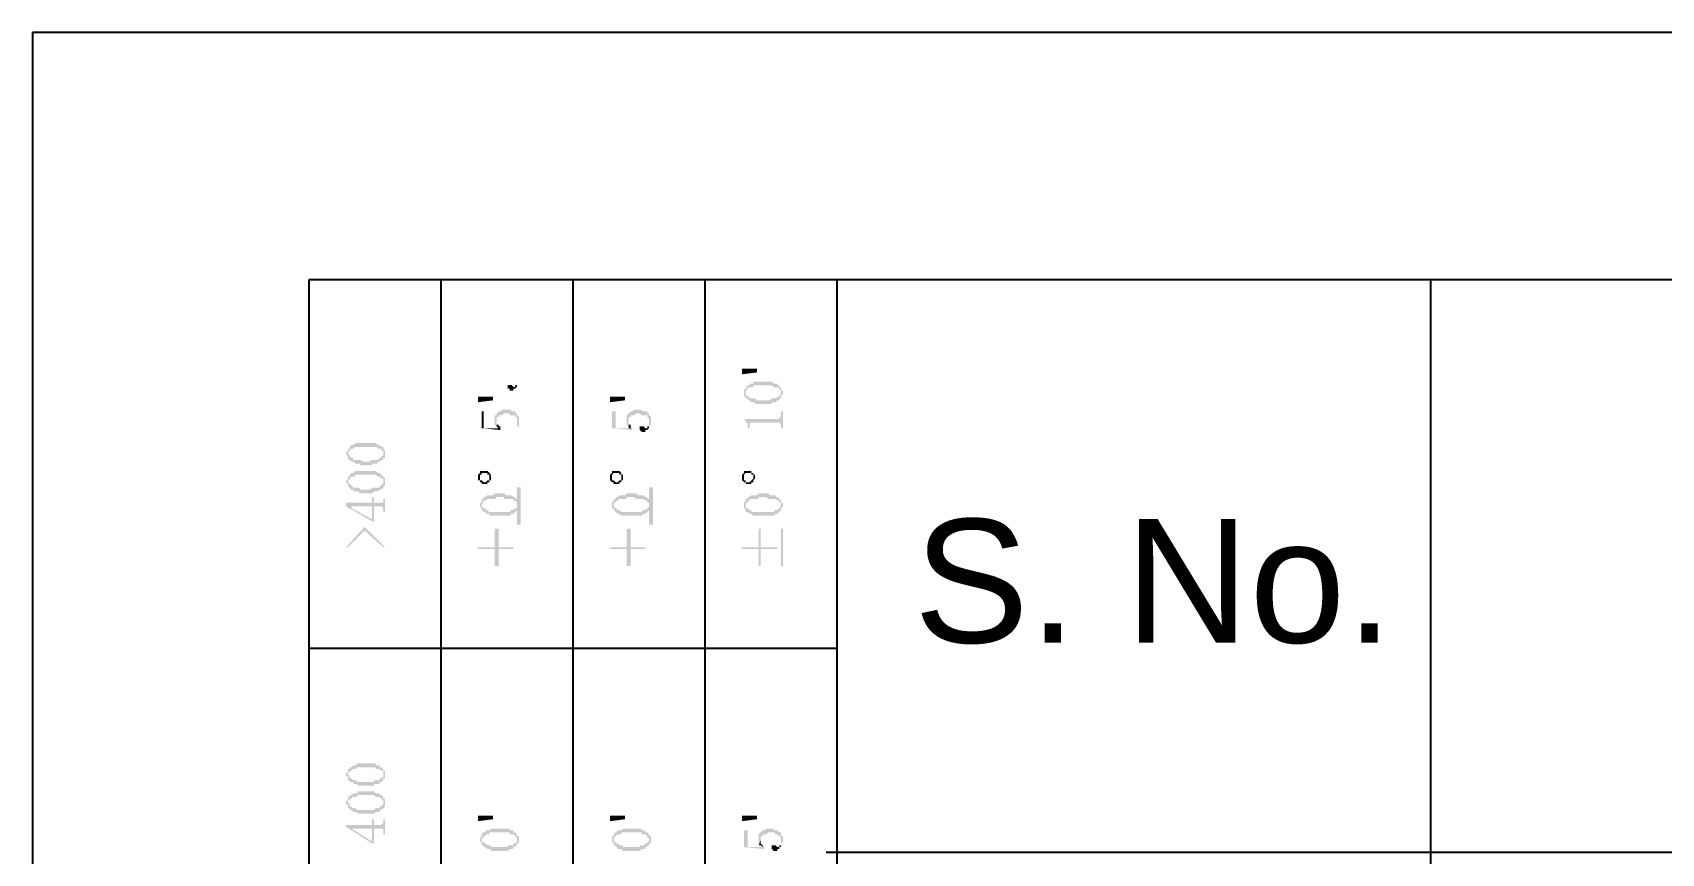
# Model space of a CAD drawing. Header units: millimetres. Extents: x 7018 to 13530, y 4187 to 5692.
# Drawn here: x 7965.94 to 8005.48, y 4802 to 4821.92 of the extents above; entities that cross this region are included whole.
import ezdxf

# ---------------------------------------------------------------- set-up
doc = ezdxf.new("R2010")
doc.units = ezdxf.units.MM
doc.styles.get("Standard").update_dxf_attribs({"font": 'arial.ttf'})

msp = doc.modelspace()

# ---------------------------------------------------------------- hatches: boundary and pattern name
at = {"transparency": 33554559}
for points in [[(7977.479, 4813.32), (7977.479, 4813.275), (7977.525, 4813.275), (7977.525, 4813.23), (7977.615, 4813.23), (7977.615, 4813.275), (7977.66, 4813.275), (7977.705, 4813.32), (7977.705, 4813.501), (7977.705, 4813.411), (7977.705, 4813.365), (7977.66, 4813.365), (7977.66, 4813.32), (7977.615, 4813.32), (7977.57, 4813.365), (7977.479, 4813.365)], [(7983.166, 4813.761), (7983.527, 4813.761), (7983.527, 4813.671), (7983.166, 4813.626)], [(7983.211, 4813.174), (7983.211, 4813.129), (7983.211, 4813.084), (7983.256, 4813.084), (7983.256, 4813.039), (7983.256, 4813.174), (7983.256, 4813.219), (7983.256, 4813.219), (7983.302, 4813.264), (7983.302, 4813.31), (7983.437, 4813.31), (7983.437, 4813.355), (7983.888, 4813.355), (7983.933, 4813.31), (7984.024, 4813.31), (7984.069, 4813.264), (7984.069, 4813.264), (7984.114, 4813.219), (7984.114, 4813.174), (7984.114, 4813.31), (7984.069, 4813.31), (7984.069, 4813.355), (7984.024, 4813.355), (7984.024, 4813.4), (7983.933, 4813.4), (7983.888, 4813.445), (7983.437, 4813.445), (7983.437, 4813.4), (7983.347, 4813.4), (7983.347, 4813.355), (7983.302, 4813.355), (7983.256, 4813.31), (7983.256, 4813.264), (7983.211, 4813.264), (7983.211, 4813.219), (7983.211, 4813.219)], [(7976.757, 4813.084), (7977.118, 4813.084), (7977.118, 4812.994), (7976.757, 4812.949)], [(7979.962, 4813.084), (7980.323, 4813.084), (7980.323, 4812.994), (7979.962, 4812.949)], [(7983.256, 4813.039), (7983.302, 4813.039), (7983.302, 4812.994), (7983.347, 4812.994), (7983.392, 4812.949), (7983.482, 4812.949), (7983.482, 4812.903), (7983.888, 4812.903), (7983.888, 4812.949), (7983.978, 4812.949), (7984.024, 4812.994), (7984.069, 4812.994), (7984.069, 4813.039), (7984.114, 4813.039), (7984.114, 4813.084), (7984.114, 4813.129), (7984.159, 4813.129), (7984.159, 4813.174), (7984.159, 4813.219), (7984.159, 4813.219), (7984.114, 4813.264), (7984.114, 4813.31), (7984.114, 4813.174), (7984.114, 4813.129), (7984.069, 4813.129), (7984.069, 4813.084), (7984.024, 4813.084), (7983.978, 4813.039), (7983.888, 4813.039), (7983.843, 4812.994), (7983.527, 4812.994), (7983.482, 4813.039), (7983.347, 4813.039), (7983.347, 4813.084), (7983.302, 4813.084), (7983.256, 4813.129), (7983.256, 4813.174), (7983.256, 4813.174)], [(7976.848, 4812.723), (7976.848, 4812.317), (7977.299, 4812.272), (7977.299, 4812.317), (7977.299, 4812.362), (7977.254, 4812.317), (7976.893, 4812.317), (7976.893, 4812.723)], [(7977.164, 4812.542), (7977.164, 4812.452), (7977.164, 4812.407), (7977.164, 4812.407), (7977.209, 4812.362), (7977.209, 4812.497), (7977.209, 4812.588), (7977.254, 4812.588), (7977.254, 4812.633), (7977.344, 4812.633), (7977.389, 4812.678), (7977.525, 4812.678), (7977.525, 4812.633), (7977.66, 4812.633), (7977.66, 4812.588), (7977.705, 4812.588), (7977.705, 4812.542), (7977.705, 4812.497), (7977.705, 4812.362), (7977.75, 4812.362), (7977.75, 4812.407), (7977.75, 4812.497), (7977.75, 4812.542), (7977.75, 4812.588), (7977.705, 4812.633), (7977.705, 4812.678), (7977.66, 4812.678), (7977.66, 4812.723), (7977.57, 4812.723), (7977.525, 4812.768), (7977.344, 4812.768), (7977.299, 4812.723), (7977.254, 4812.723), (7977.209, 4812.678), (7977.209, 4812.633), (7977.164, 4812.633), (7977.164, 4812.588)], [(7980.007, 4812.723), (7980.007, 4812.317), (7980.503, 4812.272), (7980.503, 4812.317), (7980.503, 4812.317), (7980.458, 4812.362), (7980.458, 4812.317), (7980.097, 4812.317), (7980.097, 4812.723)], [(7980.368, 4812.542), (7980.368, 4812.452), (7980.368, 4812.407), (7980.368, 4812.407), (7980.413, 4812.362), (7980.413, 4812.497), (7980.413, 4812.588), (7980.458, 4812.588), (7980.458, 4812.633), (7980.548, 4812.633), (7980.594, 4812.678), (7980.684, 4812.678), (7980.729, 4812.633), (7980.864, 4812.633), (7980.864, 4812.588), (7980.864, 4812.588), (7980.909, 4812.542), (7980.909, 4812.497), (7980.909, 4812.362), (7980.909, 4812.362), (7980.955, 4812.407), (7980.955, 4812.497), (7980.955, 4812.542), (7980.955, 4812.588), (7980.909, 4812.633), (7980.909, 4812.678), (7980.864, 4812.678), (7980.864, 4812.723), (7980.729, 4812.723), (7980.729, 4812.768), (7980.548, 4812.768), (7980.503, 4812.723), (7980.458, 4812.723), (7980.413, 4812.678), (7980.413, 4812.678), (7980.368, 4812.633), (7980.368, 4812.588)], [(7983.211, 4812.542), (7983.211, 4812.542), (7983.256, 4812.497), (7983.256, 4812.452), (7983.302, 4812.452), (7983.302, 4812.407), (7983.302, 4812.317), (7983.347, 4812.317), (7983.347, 4812.407), (7983.347, 4812.452), (7984.069, 4812.452), (7984.114, 4812.407), (7984.114, 4812.317), (7984.159, 4812.317), (7984.159, 4812.723), (7984.114, 4812.723), (7984.114, 4812.633), (7984.114, 4812.588), (7984.069, 4812.588), (7984.069, 4812.542), (7984.024, 4812.542)], [(7977.209, 4812.362), (7977.209, 4812.362), (7977.254, 4812.317), (7977.254, 4812.317), (7977.299, 4812.362), (7977.254, 4812.362), (7977.254, 4812.407), (7977.209, 4812.407), (7977.209, 4812.452), (7977.209, 4812.497)], [(7980.413, 4812.362), (7980.413, 4812.317), (7980.458, 4812.317), (7980.458, 4812.362), (7980.458, 4812.407), (7980.413, 4812.407), (7980.413, 4812.452), (7980.413, 4812.497)], [(7980.684, 4812.317), (7980.684, 4812.272), (7980.684, 4812.272), (7980.729, 4812.226), (7980.819, 4812.226), (7980.819, 4812.272), (7980.864, 4812.272), (7980.909, 4812.317), (7980.909, 4812.497), (7980.909, 4812.407), (7980.909, 4812.362), (7980.864, 4812.362), (7980.864, 4812.317), (7980.819, 4812.317), (7980.774, 4812.362), (7980.684, 4812.362)], [(7973.553, 4811.685), (7973.553, 4811.685), (7973.598, 4811.64), (7973.598, 4811.595), (7973.598, 4811.73), (7973.598, 4811.73), (7973.643, 4811.775), (7973.643, 4811.775), (7973.688, 4811.82), (7973.733, 4811.82), (7973.779, 4811.865), (7974.32, 4811.865), (7974.32, 4811.82), (7974.41, 4811.82), (7974.41, 4811.775), (7974.456, 4811.775), (7974.456, 4811.73), (7974.456, 4811.685), (7974.456, 4811.865), (7974.41, 4811.865), (7974.365, 4811.911), (7974.32, 4811.911), (7974.275, 4811.956), (7973.779, 4811.956), (7973.733, 4811.911), (7973.688, 4811.911), (7973.643, 4811.865), (7973.643, 4811.82), (7973.598, 4811.82), (7973.598, 4811.775), (7973.598, 4811.775), (7973.553, 4811.73)], [(7973.598, 4811.595), (7973.643, 4811.549), (7973.643, 4811.549), (7973.688, 4811.504), (7973.733, 4811.504), (7973.779, 4811.459), (7973.869, 4811.459), (7973.914, 4811.414), (7974.185, 4811.414), (7974.185, 4811.459), (7974.32, 4811.459), (7974.32, 4811.504), (7974.365, 4811.504), (7974.41, 4811.549), (7974.456, 4811.549), (7974.456, 4811.595), (7974.501, 4811.595), (7974.501, 4811.64), (7974.501, 4811.685), (7974.501, 4811.73), (7974.501, 4811.775), (7974.501, 4811.775), (7974.456, 4811.82), (7974.456, 4811.685), (7974.456, 4811.64), (7974.41, 4811.64), (7974.41, 4811.595), (7974.365, 4811.595), (7974.32, 4811.549), (7974.14, 4811.549), (7974.14, 4811.504), (7973.959, 4811.504), (7973.914, 4811.549), (7973.733, 4811.549), (7973.733, 4811.595), (7973.688, 4811.595), (7973.643, 4811.64), (7973.643, 4811.685), (7973.598, 4811.685)], [(7973.553, 4811.008), (7973.553, 4811.008), (7973.598, 4810.963), (7973.598, 4810.918), (7973.598, 4811.008), (7973.598, 4811.053), (7973.643, 4811.053), (7973.643, 4811.098), (7973.643, 4811.098), (7973.688, 4811.143), (7973.779, 4811.143), (7973.779, 4811.188), (7974.275, 4811.188), (7974.32, 4811.143), (7974.365, 4811.143), (7974.41, 4811.098), (7974.456, 4811.098), (7974.456, 4811.053), (7974.456, 4811.008), (7974.456, 4811.143), (7974.456, 4811.143), (7974.41, 4811.188), (7974.41, 4811.188), (7974.365, 4811.234), (7974.32, 4811.234), (7974.275, 4811.279), (7973.779, 4811.279), (7973.733, 4811.234), (7973.688, 4811.234), (7973.643, 4811.188), (7973.643, 4811.143), (7973.598, 4811.143), (7973.598, 4811.098), (7973.598, 4811.053), (7973.553, 4811.053)], [(7973.598, 4810.918), (7973.643, 4810.872), (7973.643, 4810.872), (7973.688, 4810.827), (7973.733, 4810.827), (7973.733, 4810.782), (7973.869, 4810.782), (7973.869, 4810.737), (7974.185, 4810.737), (7974.23, 4810.782), (7974.32, 4810.782), (7974.365, 4810.827), (7974.41, 4810.827), (7974.456, 4810.872), (7974.456, 4810.918), (7974.501, 4810.918), (7974.501, 4810.963), (7974.501, 4811.008), (7974.501, 4811.053), (7974.501, 4811.098), (7974.501, 4811.098), (7974.456, 4811.143), (7974.456, 4811.008), (7974.456, 4810.963), (7974.41, 4810.963), (7974.41, 4810.918), (7974.365, 4810.918), (7974.365, 4810.872), (7974.185, 4810.872), (7974.14, 4810.827), (7973.914, 4810.827), (7973.869, 4810.872), (7973.733, 4810.872), (7973.688, 4810.918), (7973.688, 4810.918), (7973.643, 4810.963), (7973.643, 4810.963), (7973.598, 4811.008), (7973.598, 4811.008)], [(7976.757, 4811.143), (7976.757, 4811.098), (7976.757, 4811.053), (7976.802, 4811.053), (7976.802, 4811.008), (7976.802, 4811.143), (7976.802, 4811.188), (7976.848, 4811.188), (7976.848, 4811.234), (7976.983, 4811.234), (7976.983, 4811.188), (7977.028, 4811.188), (7977.028, 4811.008), (7977.028, 4811.053), (7977.073, 4811.053), (7977.073, 4811.098), (7977.073, 4811.143), (7977.073, 4811.188), (7977.073, 4811.188), (7977.028, 4811.234), (7977.028, 4811.234), (7976.983, 4811.279), (7976.802, 4811.279), (7976.802, 4811.234), (7976.802, 4811.234), (7976.757, 4811.188), (7976.757, 4811.188)], [(7976.802, 4811.008), (7976.848, 4811.008), (7976.848, 4810.963), (7976.983, 4810.963), (7976.983, 4811.008), (7977.028, 4811.008), (7977.028, 4811.143), (7977.028, 4811.098), (7977.028, 4811.053), (7976.983, 4811.053), (7976.938, 4811.008), (7976.893, 4811.008), (7976.848, 4811.053), (7976.802, 4811.053), (7976.802, 4811.143), (7976.802, 4811.143)], [(7979.962, 4811.143), (7979.962, 4811.098), (7979.962, 4811.053), (7979.962, 4811.053), (7980.007, 4811.008), (7980.007, 4811.143), (7980.007, 4811.188), (7980.007, 4811.188), (7980.052, 4811.234), (7980.187, 4811.234), (7980.187, 4811.188), (7980.233, 4811.188), (7980.233, 4811.008), (7980.233, 4811.053), (7980.278, 4811.053), (7980.278, 4811.098), (7980.278, 4811.143), (7980.278, 4811.188), (7980.233, 4811.188), (7980.233, 4811.234), (7980.233, 4811.234), (7980.187, 4811.279), (7980.007, 4811.279), (7980.007, 4811.234), (7980.007, 4811.234), (7979.962, 4811.188), (7979.962, 4811.188)], [(7980.007, 4811.008), (7980.052, 4811.008), (7980.052, 4810.963), (7980.187, 4810.963), (7980.187, 4811.008), (7980.233, 4811.008), (7980.233, 4811.143), (7980.233, 4811.098), (7980.233, 4811.053), (7980.187, 4811.053), (7980.142, 4811.008), (7980.097, 4811.008), (7980.052, 4811.053), (7980.007, 4811.053), (7980.007, 4811.143), (7980.007, 4811.143)], [(7983.166, 4811.143), (7983.166, 4811.098), (7983.166, 4811.053), (7983.166, 4811.053), (7983.211, 4811.008), (7983.211, 4811.143), (7983.211, 4811.188), (7983.211, 4811.188), (7983.256, 4811.234), (7983.392, 4811.234), (7983.392, 4811.188), (7983.437, 4811.188), (7983.437, 4811.008), (7983.437, 4811.053), (7983.437, 4811.053), (7983.482, 4811.098), (7983.482, 4811.143), (7983.482, 4811.188), (7983.437, 4811.188), (7983.437, 4811.234), (7983.392, 4811.234), (7983.392, 4811.279), (7983.211, 4811.279), (7983.211, 4811.234), (7983.211, 4811.234), (7983.166, 4811.188), (7983.166, 4811.188)], [(7983.211, 4811.008), (7983.256, 4811.008), (7983.256, 4810.963), (7983.392, 4810.963), (7983.392, 4811.008), (7983.437, 4811.008), (7983.437, 4811.143), (7983.437, 4811.098), (7983.437, 4811.098), (7983.392, 4811.053), (7983.392, 4811.053), (7983.347, 4811.008), (7983.256, 4811.008), (7983.256, 4811.053), (7983.211, 4811.053), (7983.211, 4811.143), (7983.211, 4811.143)], [(7973.553, 4810.511), (7973.553, 4810.421), (7974.185, 4810.06), (7974.23, 4810.06), (7974.23, 4810.421), (7974.41, 4810.421), (7974.456, 4810.376), (7974.456, 4810.286), (7974.501, 4810.286), (7974.501, 4810.602), (7974.456, 4810.602), (7974.456, 4810.557), (7974.456, 4810.511), (7974.23, 4810.511), (7974.23, 4810.647), (7974.185, 4810.647), (7974.185, 4810.105), (7973.688, 4810.376), (7973.688, 4810.421)], [(7976.802, 4810.466), (7976.802, 4810.421), (7976.802, 4810.421), (7976.848, 4810.376), (7976.848, 4810.331), (7976.848, 4810.466), (7976.848, 4810.466), (7976.893, 4810.511), (7976.893, 4810.557), (7976.938, 4810.557), (7976.983, 4810.602), (7977.164, 4810.602), (7977.209, 4810.647), (7977.389, 4810.647), (7977.389, 4810.602), (7977.615, 4810.602), (7977.615, 4810.557), (7977.66, 4810.557), (7977.705, 4810.511), (7977.705, 4810.466), (7977.705, 4810.602), (7977.66, 4810.602), (7977.66, 4810.647), (7977.615, 4810.647), (7977.57, 4810.692), (7977.434, 4810.692), (7977.389, 4810.737), (7977.164, 4810.737), (7977.118, 4810.692), (7976.983, 4810.692), (7976.938, 4810.647), (7976.893, 4810.647), (7976.893, 4810.602), (7976.848, 4810.602), (7976.848, 4810.557), (7976.848, 4810.511), (7976.802, 4810.511)], [(7977.795, 4809.98), (7977.795, 4810.883), (7977.705, 4810.883), (7977.705, 4809.98)], [(7980.007, 4810.466), (7980.007, 4810.421), (7980.007, 4810.376), (7980.052, 4810.376), (7980.052, 4810.331), (7980.052, 4810.466), (7980.052, 4810.511), (7980.097, 4810.511), (7980.097, 4810.557), (7980.142, 4810.557), (7980.187, 4810.602), (7980.368, 4810.602), (7980.368, 4810.647), (7980.548, 4810.647), (7980.594, 4810.602), (7980.774, 4810.602), (7980.819, 4810.557), (7980.864, 4810.557), (7980.864, 4810.511), (7980.909, 4810.511), (7980.909, 4810.466), (7980.909, 4810.602), (7980.864, 4810.602), (7980.864, 4810.647), (7980.819, 4810.647), (7980.774, 4810.692), (7980.639, 4810.692), (7980.594, 4810.737), (7980.368, 4810.737), (7980.323, 4810.692), (7980.187, 4810.692), (7980.142, 4810.647), (7980.097, 4810.647), (7980.097, 4810.602), (7980.052, 4810.602), (7980.052, 4810.557), (7980.052, 4810.557), (7980.007, 4810.511)], [(7981, 4809.98), (7981, 4810.883), (7980.909, 4810.883), (7980.909, 4809.98)], [(7983.211, 4810.466), (7983.211, 4810.421), (7983.211, 4810.376), (7983.211, 4810.376), (7983.256, 4810.331), (7983.256, 4810.466), (7983.256, 4810.511), (7983.302, 4810.511), (7983.302, 4810.557), (7983.347, 4810.557), (7983.347, 4810.602), (7983.572, 4810.602), (7983.572, 4810.647), (7983.753, 4810.647), (7983.798, 4810.602), (7983.978, 4810.602), (7984.024, 4810.557), (7984.069, 4810.557), (7984.069, 4810.511), (7984.114, 4810.511), (7984.114, 4810.466), (7984.114, 4810.557), (7984.069, 4810.602), (7984.069, 4810.602), (7984.024, 4810.647), (7983.978, 4810.647), (7983.978, 4810.692), (7983.843, 4810.692), (7983.798, 4810.737), (7983.572, 4810.737), (7983.527, 4810.692), (7983.392, 4810.692), (7983.347, 4810.647), (7983.302, 4810.647), (7983.302, 4810.602), (7983.256, 4810.602), (7983.256, 4810.557), (7983.256, 4810.557), (7983.211, 4810.511)], [(7973.553, 4810.511), (7973.688, 4810.421), (7974.185, 4810.421), (7974.185, 4810.105), (7974.185, 4810.511)], [(7976.848, 4810.331), (7976.893, 4810.286), (7976.938, 4810.286), (7976.938, 4810.241), (7977.028, 4810.241), (7977.028, 4810.195), (7977.525, 4810.195), (7977.57, 4810.241), (7977.615, 4810.241), (7977.66, 4810.286), (7977.66, 4810.286), (7977.705, 4810.331), (7977.705, 4810.376), (7977.75, 4810.376), (7977.75, 4810.421), (7977.75, 4810.466), (7977.75, 4810.511), (7977.75, 4810.511), (7977.705, 4810.557), (7977.705, 4810.421), (7977.705, 4810.376), (7977.66, 4810.376), (7977.615, 4810.331), (7977.57, 4810.331), (7977.525, 4810.286), (7977.028, 4810.286), (7976.983, 4810.331), (7976.938, 4810.331), (7976.938, 4810.376), (7976.893, 4810.376), (7976.848, 4810.421), (7976.848, 4810.466)], [(7980.052, 4810.331), (7980.097, 4810.286), (7980.097, 4810.286), (7980.142, 4810.241), (7980.187, 4810.241), (7980.233, 4810.195), (7980.729, 4810.195), (7980.774, 4810.241), (7980.819, 4810.241), (7980.864, 4810.286), (7980.864, 4810.286), (7980.909, 4810.331), (7980.909, 4810.376), (7980.955, 4810.376), (7980.955, 4810.421), (7980.955, 4810.466), (7980.955, 4810.511), (7980.955, 4810.511), (7980.909, 4810.557), (7980.909, 4810.421), (7980.909, 4810.421), (7980.864, 4810.376), (7980.864, 4810.376), (7980.819, 4810.331), (7980.774, 4810.331), (7980.729, 4810.286), (7980.233, 4810.286), (7980.187, 4810.331), (7980.142, 4810.331), (7980.097, 4810.376), (7980.097, 4810.376), (7980.052, 4810.421), (7980.052, 4810.466)], [(7983.256, 4810.331), (7983.256, 4810.286), (7983.302, 4810.286), (7983.347, 4810.241), (7983.392, 4810.241), (7983.437, 4810.195), (7983.933, 4810.195), (7983.978, 4810.241), (7984.024, 4810.241), (7984.069, 4810.286), (7984.069, 4810.286), (7984.114, 4810.331), (7984.114, 4810.376), (7984.114, 4810.376), (7984.159, 4810.421), (7984.159, 4810.466), (7984.159, 4810.511), (7984.114, 4810.511), (7984.114, 4810.557), (7984.114, 4810.421), (7984.114, 4810.421), (7984.069, 4810.376), (7984.069, 4810.376), (7984.024, 4810.331), (7983.978, 4810.331), (7983.933, 4810.286), (7983.392, 4810.286), (7983.392, 4810.331), (7983.347, 4810.331), (7983.302, 4810.376), (7983.256, 4810.376), (7983.256, 4810.421), (7983.256, 4810.466)], [(7973.553, 4809.428), (7973.598, 4809.428), (7974.004, 4809.834), (7974.456, 4809.428), (7974.501, 4809.428), (7974.004, 4809.925)], [(7976.757, 4809.428), (7976.757, 4809.383), (7977.164, 4809.383), (7977.164, 4808.977), (7977.254, 4808.977), (7977.254, 4809.383), (7977.615, 4809.383), (7977.615, 4809.428), (7977.254, 4809.428), (7977.254, 4809.88), (7977.164, 4809.88), (7977.164, 4809.428)], [(7979.962, 4809.428), (7979.962, 4809.383), (7980.368, 4809.383), (7980.368, 4808.977), (7980.458, 4808.977), (7980.458, 4809.383), (7980.819, 4809.383), (7980.819, 4809.428), (7980.458, 4809.428), (7980.458, 4809.88), (7980.368, 4809.88), (7980.368, 4809.428)], [(7983.166, 4809.428), (7983.166, 4809.383), (7983.572, 4809.383), (7983.572, 4808.977), (7983.617, 4808.977), (7983.617, 4809.383), (7984.024, 4809.383), (7984.024, 4809.428), (7983.617, 4809.428), (7983.617, 4809.88), (7983.572, 4809.88), (7983.572, 4809.428)], [(7984.159, 4808.977), (7984.159, 4809.88), (7984.114, 4809.88), (7984.114, 4808.977)], [(7973.553, 4803.911), (7973.553, 4803.866), (7973.598, 4803.866), (7973.598, 4803.82), (7973.598, 4803.775), (7973.598, 4803.911), (7973.598, 4803.956), (7973.643, 4803.956), (7973.643, 4804.001), (7973.688, 4804.001), (7973.688, 4804.046), (7973.779, 4804.046), (7973.824, 4804.091), (7974.275, 4804.091), (7974.275, 4804.046), (7974.365, 4804.046), (7974.41, 4804.001), (7974.456, 4804.001), (7974.456, 4803.956), (7974.456, 4803.911), (7974.456, 4804.046), (7974.456, 4804.046), (7974.41, 4804.091), (7974.365, 4804.091), (7974.365, 4804.136), (7974.275, 4804.136), (7974.275, 4804.182), (7973.824, 4804.182), (7973.779, 4804.136), (7973.733, 4804.136), (7973.688, 4804.091), (7973.643, 4804.091), (7973.643, 4804.046), (7973.598, 4804.046), (7973.598, 4804.001), (7973.598, 4803.956), (7973.553, 4803.956)], [(7973.598, 4803.775), (7973.643, 4803.775), (7973.643, 4803.73), (7973.733, 4803.73), (7973.733, 4803.685), (7973.824, 4803.685), (7973.824, 4803.64), (7974.23, 4803.64), (7974.23, 4803.685), (7974.365, 4803.685), (7974.365, 4803.73), (7974.41, 4803.73), (7974.456, 4803.775), (7974.456, 4803.82), (7974.501, 4803.82), (7974.501, 4803.866), (7974.501, 4803.911), (7974.501, 4803.956), (7974.501, 4804.001), (7974.456, 4804.001), (7974.456, 4804.046), (7974.456, 4803.911), (7974.456, 4803.866), (7974.456, 4803.866), (7974.41, 4803.82), (7974.365, 4803.82), (7974.365, 4803.775), (7974.23, 4803.775), (7974.23, 4803.73), (7973.824, 4803.73), (7973.824, 4803.775), (7973.733, 4803.775), (7973.688, 4803.82), (7973.643, 4803.82), (7973.643, 4803.866), (7973.643, 4803.866), (7973.598, 4803.911), (7973.598, 4803.911)], [(7973.553, 4803.234), (7973.553, 4803.189), (7973.598, 4803.189), (7973.598, 4803.143), (7973.598, 4803.098), (7973.598, 4803.234), (7973.598, 4803.279), (7973.643, 4803.279), (7973.643, 4803.324), (7973.688, 4803.324), (7973.688, 4803.369), (7973.824, 4803.369), (7973.824, 4803.414), (7974.23, 4803.414), (7974.275, 4803.369), (7974.365, 4803.369), (7974.41, 4803.324), (7974.41, 4803.324), (7974.456, 4803.279), (7974.456, 4803.234), (7974.456, 4803.369), (7974.456, 4803.369), (7974.41, 4803.414), (7974.365, 4803.414), (7974.365, 4803.459), (7974.275, 4803.459), (7974.23, 4803.505), (7973.824, 4803.505), (7973.824, 4803.459), (7973.733, 4803.459), (7973.688, 4803.414), (7973.643, 4803.414), (7973.643, 4803.369), (7973.598, 4803.369), (7973.598, 4803.324), (7973.598, 4803.279), (7973.553, 4803.279)], [(7973.598, 4803.098), (7973.643, 4803.098), (7973.643, 4803.053), (7973.688, 4803.053), (7973.733, 4803.008), (7973.824, 4803.008), (7973.824, 4802.963), (7974.23, 4802.963), (7974.275, 4803.008), (7974.365, 4803.008), (7974.365, 4803.053), (7974.41, 4803.053), (7974.456, 4803.098), (7974.456, 4803.098), (7974.501, 4803.143), (7974.501, 4803.189), (7974.501, 4803.234), (7974.501, 4803.279), (7974.501, 4803.324), (7974.456, 4803.324), (7974.456, 4803.369), (7974.456, 4803.234), (7974.456, 4803.189), (7974.456, 4803.189), (7974.41, 4803.143), (7974.365, 4803.143), (7974.365, 4803.098), (7974.275, 4803.098), (7974.23, 4803.053), (7973.824, 4803.053), (7973.779, 4803.098), (7973.688, 4803.098), (7973.688, 4803.143), (7973.643, 4803.143), (7973.643, 4803.189), (7973.643, 4803.189), (7973.598, 4803.234), (7973.598, 4803.234)], [(7973.553, 4802.692), (7973.553, 4802.647), (7974.185, 4802.241), (7974.23, 4802.241), (7974.23, 4802.602), (7974.456, 4802.602), (7974.456, 4802.557), (7974.456, 4802.466), (7974.501, 4802.466), (7974.501, 4802.828), (7974.456, 4802.828), (7974.456, 4802.782), (7974.456, 4802.737), (7974.456, 4802.737), (7974.41, 4802.692), (7974.23, 4802.692), (7974.23, 4802.828), (7974.185, 4802.828), (7974.185, 4802.286), (7973.688, 4802.602), (7973.688, 4802.602)], [(7976.757, 4802.918), (7977.118, 4802.918), (7977.118, 4802.828), (7976.757, 4802.782)], [(7979.962, 4802.918), (7980.323, 4802.918), (7980.323, 4802.828), (7979.962, 4802.782)], [(7983.166, 4802.918), (7983.527, 4802.918), (7983.527, 4802.828), (7983.166, 4802.782)], [(7973.553, 4802.692), (7973.688, 4802.602), (7974.185, 4802.602), (7974.185, 4802.286), (7974.185, 4802.692)], [(7976.802, 4802.331), (7976.802, 4802.286), (7976.848, 4802.286), (7976.848, 4802.241), (7976.848, 4802.196), (7976.848, 4802.331), (7976.848, 4802.376), (7976.893, 4802.376), (7976.893, 4802.421), (7976.938, 4802.421), (7976.938, 4802.466), (7977.028, 4802.466), (7977.028, 4802.512), (7977.525, 4802.512), (7977.525, 4802.466), (7977.615, 4802.466), (7977.66, 4802.421), (7977.66, 4802.421), (7977.705, 4802.376), (7977.705, 4802.331), (7977.705, 4802.466), (7977.705, 4802.466), (7977.66, 4802.512), (7977.615, 4802.512), (7977.615, 4802.557), (7977.525, 4802.557), (7977.525, 4802.602), (7977.073, 4802.602), (7977.028, 4802.557), (7976.938, 4802.557), (7976.938, 4802.512), (7976.893, 4802.512), (7976.848, 4802.466), (7976.848, 4802.421), (7976.848, 4802.421), (7976.802, 4802.376), (7976.802, 4802.376)], [(7976.848, 4802.196), (7976.893, 4802.196), (7976.893, 4802.151), (7976.938, 4802.151), (7976.983, 4802.105), (7977.073, 4802.105), (7977.073, 4802.06), (7977.479, 4802.06), (7977.525, 4802.105), (7977.615, 4802.105), (7977.615, 4802.151), (7977.66, 4802.151), (7977.66, 4802.196), (7977.705, 4802.196), (7977.705, 4802.241), (7977.75, 4802.241), (7977.75, 4802.331), (7977.75, 4802.376), (7977.75, 4802.421), (7977.705, 4802.421), (7977.705, 4802.466), (7977.705, 4802.331), (7977.705, 4802.286), (7977.705, 4802.286), (7977.66, 4802.241), (7977.615, 4802.241), (7977.615, 4802.196), (7977.479, 4802.196), (7977.479, 4802.151), (7977.073, 4802.151), (7977.073, 4802.196), (7976.983, 4802.196), (7976.938, 4802.241), (7976.893, 4802.241), (7976.893, 4802.286), (7976.848, 4802.286), (7976.848, 4802.331), (7976.848, 4802.331)], [(7980.007, 4802.331), (7980.007, 4802.286), (7980.007, 4802.286), (7980.052, 4802.241), (7980.052, 4802.196), (7980.052, 4802.331), (7980.052, 4802.376), (7980.052, 4802.376), (7980.097, 4802.421), (7980.097, 4802.421), (7980.142, 4802.466), (7980.233, 4802.466), (7980.233, 4802.512), (7980.729, 4802.512), (7980.729, 4802.466), (7980.819, 4802.466), (7980.864, 4802.421), (7980.864, 4802.376), (7980.909, 4802.376), (7980.909, 4802.331), (7980.909, 4802.466), (7980.909, 4802.466), (7980.864, 4802.512), (7980.819, 4802.512), (7980.819, 4802.557), (7980.729, 4802.557), (7980.729, 4802.602), (7980.278, 4802.602), (7980.233, 4802.557), (7980.142, 4802.557), (7980.142, 4802.512), (7980.097, 4802.512), (7980.052, 4802.466), (7980.052, 4802.421), (7980.007, 4802.421), (7980.007, 4802.376), (7980.007, 4802.376)], [(7980.052, 4802.196), (7980.097, 4802.196), (7980.097, 4802.151), (7980.142, 4802.151), (7980.142, 4802.105), (7980.233, 4802.105), (7980.278, 4802.06), (7980.684, 4802.06), (7980.729, 4802.105), (7980.819, 4802.105), (7980.819, 4802.151), (7980.864, 4802.151), (7980.864, 4802.196), (7980.909, 4802.196), (7980.909, 4802.241), (7980.955, 4802.241), (7980.955, 4802.331), (7980.955, 4802.376), (7980.955, 4802.421), (7980.909, 4802.421), (7980.909, 4802.466), (7980.909, 4802.331), (7980.909, 4802.286), (7980.864, 4802.286), (7980.864, 4802.241), (7980.819, 4802.241), (7980.774, 4802.196), (7980.684, 4802.196), (7980.684, 4802.151), (7980.278, 4802.151), (7980.278, 4802.196), (7980.187, 4802.196), (7980.142, 4802.241), (7980.097, 4802.241), (7980.097, 4802.286), (7980.052, 4802.286), (7980.052, 4802.331), (7980.052, 4802.331)], [(7983.211, 4802.557), (7983.211, 4802.151), (7983.708, 4802.105), (7983.708, 4802.151), (7983.708, 4802.151), (7983.663, 4802.196), (7983.663, 4802.151), (7983.302, 4802.151), (7983.302, 4802.557)], [(7983.572, 4802.376), (7983.572, 4802.331), (7983.572, 4802.241), (7983.572, 4802.196), (7983.617, 4802.331), (7983.617, 4802.421), (7983.663, 4802.421), (7983.663, 4802.466), (7983.753, 4802.466), (7983.798, 4802.512), (7983.933, 4802.512), (7983.978, 4802.466), (7984.024, 4802.466), (7984.069, 4802.421), (7984.069, 4802.421), (7984.114, 4802.376), (7984.114, 4802.331), (7984.114, 4802.196), (7984.114, 4802.241), (7984.159, 4802.286), (7984.159, 4802.331), (7984.159, 4802.421), (7984.114, 4802.421), (7984.114, 4802.466), (7984.114, 4802.512), (7984.069, 4802.512), (7984.024, 4802.557), (7983.933, 4802.557), (7983.933, 4802.602), (7983.753, 4802.602), (7983.708, 4802.557), (7983.663, 4802.557), (7983.617, 4802.512), (7983.617, 4802.512), (7983.572, 4802.466), (7983.572, 4802.421)], [(7983.572, 4802.196), (7983.617, 4802.196), (7983.663, 4802.151), (7983.663, 4802.196), (7983.663, 4802.196), (7983.617, 4802.241), (7983.617, 4802.286), (7983.617, 4802.331)], [(7983.888, 4802.151), (7983.888, 4802.105), (7983.888, 4802.105), (7983.933, 4802.06), (7984.024, 4802.06), (7984.024, 4802.105), (7984.069, 4802.105), (7984.069, 4802.151), (7984.114, 4802.151), (7984.114, 4802.331), (7984.114, 4802.286), (7984.114, 4802.196), (7984.069, 4802.196), (7984.069, 4802.151), (7984.024, 4802.151), (7983.978, 4802.196), (7983.888, 4802.196)]]:
    msp.add_hatch(color=256, dxfattribs=at).paths.add_polyline_path(points)

# ---------------------------------------------------------------- linework, layer by layer
for p, q in [((8381.906, 4815.918), (7972.65, 4815.918)), ((7972.65, 4815.918), (7972.65, 4529.177)), ((7999.875, 4815.918), (7999.875, 4559.957)), ((7985.207, 4802.029), (8381.645, 4802.029))]:
    msp.add_line(p, q)
msp.add_lwpolyline([(8385.944, 4524.918), (8385.944, 4821.918), (7965.944, 4821.918), (7965.944, 4524.918)], close=True)
for points in [[(7975.855, 4815.918), (7975.855, 4742.004)], [(7979.059, 4815.918), (7979.059, 4742.004)], [(7982.263, 4815.918), (7982.263, 4742.004)], [(7985.468, 4815.918), (7985.468, 4529.177)], [(7972.65, 4806.98), (7985.468, 4806.98)]]:
    msp.add_lwpolyline(points)

# ---------------------------------------------------------------- texts
at = {"insert": (7993.155, 4808.591), "char_height": 2.9997, "width": 34.34827, "attachment_point": 5}
msp.add_mtext('S. No.', dxfattribs=at)

doc.saveas('drawing.dxf')
